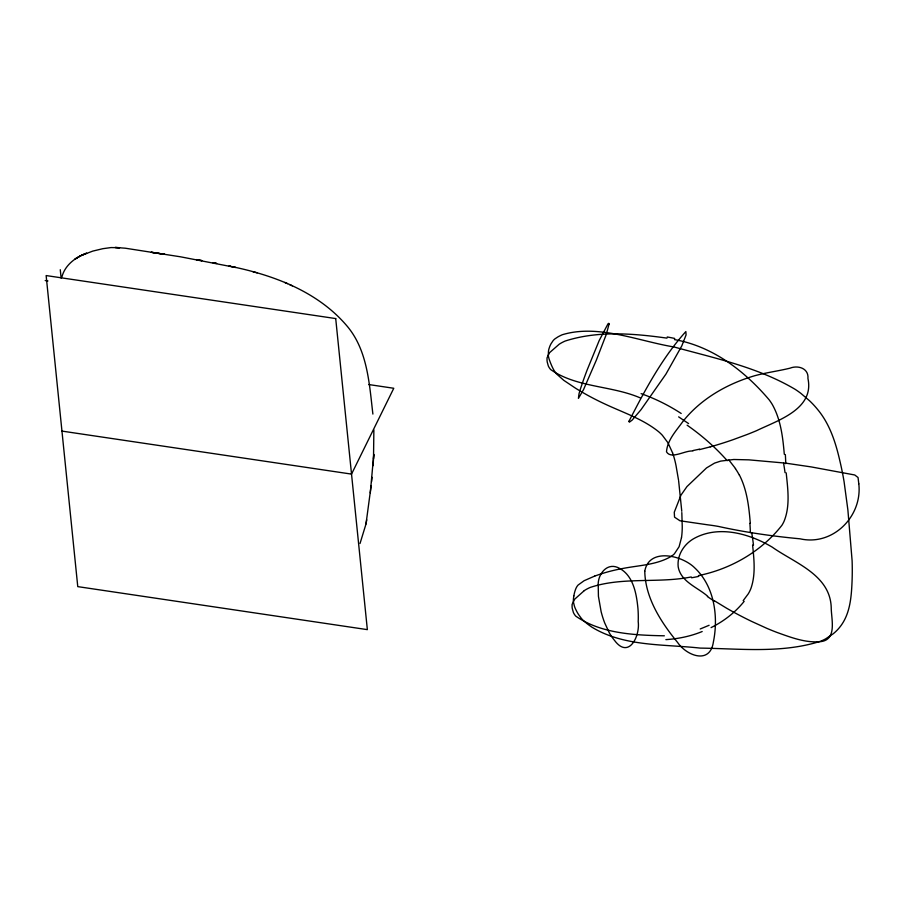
<?xml version="1.0" encoding="UTF-8"?>
<svg xmlns="http://www.w3.org/2000/svg" width="904" height="904" viewBox="0 0 904 904"><rect width="100%" height="100%" fill="white"/><g stroke="black" fill="none" stroke-linecap="round" stroke-linejoin="round"><path stroke-width="1.36" d="M548.287 355.272L548.468 351.328A31.504 22.555 26.2 0 1 548.943 348.887L549.79 346.39A49.901 35.719 26.2 0 1 550.999 343.825L553.045 340.74A23.549 16.848 26.2 0 1 555.022 338.808L557.915 336.909A72.727 52.048 26.2 0 1 562.209 334.762C598.154 323.801 638.348 341.113 674.056 346.978C715.222 358.278 758.117 367.352 795.192 389.364A68.602 49.099 26.2 0 1 800.933 393.421L809.521 400.743A77.145 55.212 26.2 0 1 817.589 409.444C829.748 424.01 835.646 442.463 839.816 460.667A488.205 349.407 26.2 0 1 842.517 473.108A466.758 334.062 26.2 0 1 844.087 481.73L847.884 509.946L852.11 560.717A466.758 334.062 26.2 0 1 852.269 572.074A488.205 349.407 26.2 0 1 852.065 581.136C851.387 597.035 850.178 614.347 839.737 627.229A77.145 55.212 26.2 0 1 833.217 633.772L825.872 638.721A68.602 49.099 26.2 0 1 820.798 641.173C782.005 653.615 740.263 648.665 700.193 648.1C664.022 644.077 624.088 646.823 591.939 627.184A72.727 52.048 26.2 0 1 587.08 623.681L583.701 620.845A23.549 16.848 26.2 0 1 581.261 618.257L578.515 614.46A49.901 35.719 26.2 0 1 576.752 611.454L575.362 608.629A31.504 22.555 26.2 0 1 574.368 605.962L573.362 601.849A44.963 32.182 26.2 0 1 573.87 595.928M373.51 458.814L373.872 429.976M373.081 465.696L373.781 454.35L370.29 492.895M371.601 481.617L372.019 477.301M371.137 485.606L366.007 523.97L360.029 543.485M681.458 537.778L679.107 546.694L674.418 553.779A36.363 26.024 26.2 0 1 671.299 556.333C656.632 565 638.992 565.282 622.675 568.503A200.507 143.499 26.2 0 0 594.742 576.085M366.007 523.97L366.719 519.811M573.825 595.917L574.232 593.917A64.15 45.912 26.2 0 1 575.848 588.651L576.424 587.453A21.888 15.673 26.2 0 1 578.119 585.035L584.12 580.707L594.73 576.063M61.958 276.816C64.975 265.075 75.676 257.12 86.614 253.176L81.213 255.527L92.716 251.12L102.841 248.69L111.011 247.572L119.577 247.696L115.09 247.459M743.167 600.651L748.252 593.86A67.755 48.511 26.7 0 0 750.953 588.368C755.8 574.469 754.038 559.373 752.591 545.044M584.278 590.617L574.741 599.149A5.989 3.774 -7.6 0 0 574.503 599.533L572.232 604.166A4.769 3.028 -6.4 0 0 572.096 604.539L572.096 607.036A98.491 62.557 -5.9 0 0 572.322 608.674L573.385 612.471A28.951 18.362 -4.5 0 0 575.735 616.11C600.877 633.647 634.461 635.229 664.361 635.806M75.021 259.12L77.699 257.425L75.269 258.962M80.976 255.617L78.196 257.132L80.727 255.753M709.098 625.285L700.216 628.981M710.273 446.858L699.278 449.672M698.442 575.599C730.816 569.068 761.597 551.338 781.971 525.213A64.376 46.974 20.8 0 0 784.141 521.111C790.277 505.811 787.802 488.793 786.197 472.86M692.893 451.017C685.209 450.169 671.186 459.763 666.497 451.819C667.344 439.988 676.215 430.824 682.791 421.614C700.713 398.879 727.223 383.748 754.75 375.725C766.343 372.561 778.299 371.047 789.972 368.188C797.927 364.979 808.865 368.222 807.95 378.493C814.481 409.116 778.039 420.258 756.546 430.677A210.745 90.31 -34.7 0 1 747.054 434.53L733.042 439.694A270.556 115.938 -34.7 0 1 710.273 446.858M691.277 576.955C657.954 583.566 622.72 576.571 590.244 587.43A35.719 23.368 -4.8 0 0 584.278 590.617M115.531 247.493L125.272 248.204L180.427 256.792L235.503 267.448L232.023 266.646C274.997 275.539 319.123 292.365 347.859 327.022C367.691 351.249 369.363 384.437 372.889 414.077M45.2 280.556L47.935 280.963M368.708 384.539L393.771 388.268L351.532 474.103L61.947 431.095M666.994 338.13C633.489 333.429 597.826 330.491 565.192 341.034A35.719 22.171 -6.7 0 0 559.226 344.198L549.666 352.583A5.989 3.865 -4 0 0 549.429 352.955L547.157 357.588A4.769 3.051 -5.2 0 0 547.022 357.973L547.033 360.47A98.491 63.02 -5.2 0 0 547.259 362.131L548.31 365.939A28.951 18.543 -7.1 0 0 550.672 369.566C576.639 387.714 611.386 385.454 640.168 397.862M212.756 262.657L216.644 263.437L215.254 263.154M230.52 266.318L228.994 266.002L232.023 266.646M674.452 339.599C712.555 346.232 744.783 371.047 769.225 399.907A64.376 47.55 21 0 1 772.344 404.574C780.819 419.671 782.83 437.31 784.299 454.271M252.962 271.697L257.154 272.838M287.528 283.63L284.771 282.421M292.354 285.833L289.562 284.534M714.657 600.934L726.692 608.256A270.556 188.507 31.7 0 0 751.518 621.353L766.761 628.303A210.745 146.843 31.7 0 0 777.067 632.461C791.113 637.467 805.792 643.196 820.979 641.603C837.398 639.444 831.16 618.596 831.217 607.386C830.064 574.707 794.785 563.102 772.174 547.101C749.529 533.71 719.245 524.998 694.645 538.151C684.339 543.643 676.96 554.807 678.181 566.74C680.655 581.701 697.402 587.238 707.662 596.256M678.644 416.868L688.588 423.58M728.861 460L735.517 468.554M739.415 475.029C747.043 489.923 748.975 506.918 750.297 523.371M672.508 452.712L667.943 442.745L662.361 435.287A36.363 26.024 26.2 0 0 658.62 431.716C643.106 419.196 623.884 412.812 606.008 404.517A200.507 143.499 26.2 0 1 575.645 388.279L563.746 380.313L556.661 374.03A21.685 15.526 26.2 0 1 554.717 371.499L553.587 369.623A64.15 45.912 26.2 0 1 550.841 363.702L549.982 361.521A44.963 32.182 26.2 0 1 548.208 355.261M678.509 479.99L676.056 465.763A133.69 95.677 26.2 0 0 672.565 452.712M678.61 480.634L681.774 511.291M60.274 269.72L61.122 278.104M681.819 512.568L682.237 526.501A136.312 97.564 26.2 0 1 681.492 537.79M667.22 336.966A165.873 114.616 9.7 0 1 674.757 338.458M785.339 454.509A386.822 266.612 31.6 0 1 785.757 463.684M783.587 463.243A386.822 266.906 32.7 0 1 785.045 472.656M698.758 576.379A165.873 136.583 14.5 0 1 691.56 577.769M641.106 393.647A140.719 104.401 28.3 0 1 681.198 413.49M687.119 425.185A173.523 120.277 27.7 0 1 727.257 460.712M735.381 468.6A67.755 48.025 26.9 0 1 739.291 475.052M749.902 523.326A386.584 286.014 19.7 0 1 750.365 532.603M751.699 532.693A383.624 282.726 18.9 0 1 753.473 545.101M744.161 601.352A173.523 124.91 31.8 0 1 711.075 627.613M702.182 631.523A140.719 102.321 30.8 0 1 665.875 639.625M714.442 601.262A166.279 116.639 31.7 0 1 707.414 596.561M699.606 449.118A166.279 70.557 -34.4 0 1 693.232 450.486M629.014 421.241L629.353 422.202L632.133 420.123L641.038 409.67L665.943 374.098L681.831 345.825L686.079 334.909L685.853 331.576C662.462 357.408 644.914 390.121 629.014 421.241M858.8 483.821C862.563 516.342 832.844 546.276 800.096 538.818C772.66 536.253 745.337 532.354 718.42 526.433A133.521 85.123 -5.8 0 0 707.911 524.851L679.977 520.772L674.542 517.167L674.271 512.229L680.994 495.109L686.983 486.555L706.532 467.922L714.544 463.119L720.68 461.108L733.799 459.492L748.874 459.853L785.384 463.108L811.148 466.905L854.755 474.984L858.043 477.515L858.8 483.821M644.767 571.26C645.309 598.109 661.095 622.325 677.616 642.484C686.611 655.739 710.115 664.915 713.392 641.964C718.556 616.539 714.431 586.3 694.724 567.87C682.226 555.293 648.891 547.304 644.767 571.26M598.222 585.566L598.425 596.301L601.137 611.714A55.732 26.578 82.4 0 0 604.674 622.89L609.217 632.664A52.104 24.849 82.4 0 0 614.471 640.326C628.675 659.581 640.19 636.201 638.201 621.624A56.161 26.781 82.4 0 0 637.975 608.833C636.518 593.6 633.263 574.085 617.432 567.362C606.087 562.774 597.476 575.294 598.222 585.566M609.059 324.073L606.313 334.344L596.357 360.108L583.532 389.624L578.424 398.37L578.989 393.929A55.732 3.48 -67.5 0 1 580.775 387.895L583.509 379.849A52.104 3.254 -67.5 0 1 587.012 370.324L599.228 340.469L607.94 323.937A56.161 3.503 -67.5 0 1 608.968 323.564L609.059 324.073M164.709 254.318L151.431 252.318L164.709 254.318M335.712 318.57L46.138 275.562L77.767 586.628L367.352 629.636L335.712 318.57M201.795 260.601L196.518 259.606L201.795 260.601"/></g></svg>
